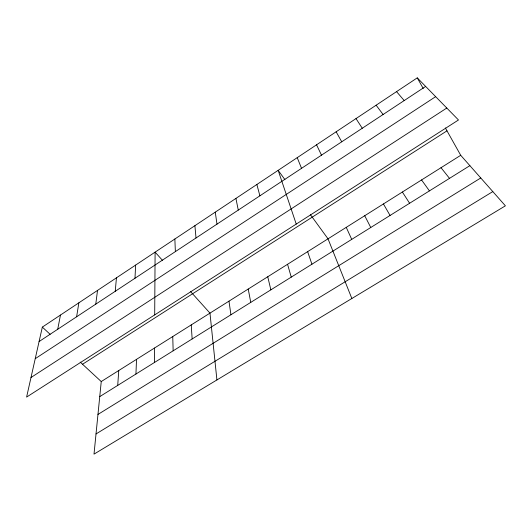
<?xml version="1.0" encoding="UTF-8"?>
<svg xmlns="http://www.w3.org/2000/svg" width="532" height="532" viewBox="0 0 532 532"><rect width="100%" height="100%" fill="white"/><g stroke="black" fill="none" stroke-linecap="round" stroke-linejoin="round"><path stroke-width="0.8" d="M154.42 362.505L154.513 348.021M154.699 314.897L155.105 252.135L162.499 260.354M135.946 374.036L136.518 359.346M134.982 278.263L135.633 265.082M117.718 385.407L118.762 370.518M115.238 291.297L116.442 277.844M460.719 155.304L101.246 381.55L94.004 454.135L505.4 205.824L460.719 155.304L445.37 127.953M95.78 304.138L97.516 290.419M76.608 316.793L78.862 302.821M57.715 329.261L60.475 315.05M42.334 327.1L26.6 397.085L458.484 119.979L417.261 77.865L42.334 327.1L50.128 334.302M39.089 341.557L425.64 86.423M35.238 358.674L435.655 96.658M31.002 377.514L446.794 108.036M82.533 364.254L446.993 130.839M99.743 396.626L469.876 165.651M97.968 414.428L480.768 177.967M96.019 433.946L492.812 191.593M80.206 362.099L101.246 381.55M190.403 291.37L209.967 313.115L216.923 379.948M396.553 91.63L404.207 100.568M441.015 167.706L449.513 178.36M376.137 105.203L383.087 114.513M284.893 179.583L278.156 170.333L296.238 224.085M310.375 214.589L328.018 238.821L351.852 298.505M421.57 179.942L429.43 190.888M356.001 118.589L362.265 128.252M402.372 192.025L409.613 203.257M383.426 203.949L390.062 215.46M417.261 77.865L423.233 88.505M336.138 131.79L341.737 141.805M364.719 215.719L370.764 227.497M316.553 144.81L321.494 155.164M346.252 227.344L351.725 239.387M297.228 157.658L301.538 168.338M307.642 251.643L311.932 264.211M287.559 264.284L291.243 277.125M256.876 184.484L259.895 195.823M267.756 276.753L270.855 289.847M235.915 198.416L238.276 210.093M248.225 289.042L250.758 302.389M228.966 301.165L230.941 314.751M215.261 212.148L216.983 224.145M194.912 225.674L196.015 237.984M191.234 324.912L192.145 338.964M174.862 239.001L175.367 251.609M172.747 336.543L173.153 350.821"/></g></svg>
